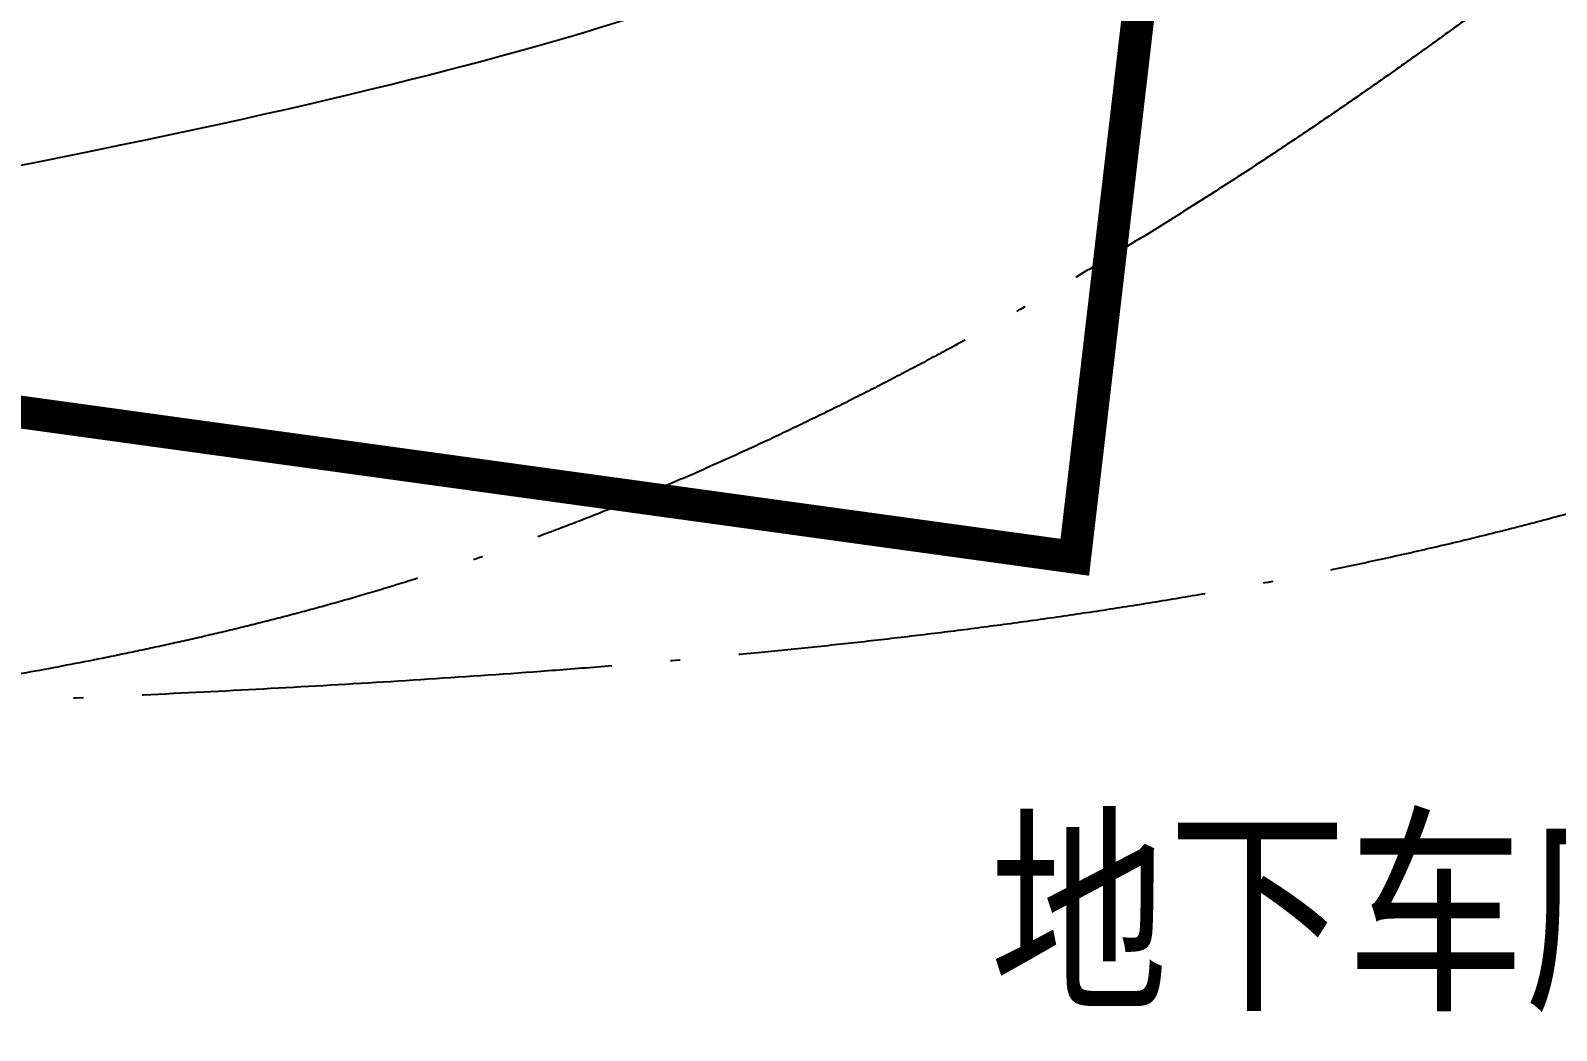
# Model space of a CAD drawing. Extents: x 302512 to 1034855, y -184136 to 410364.
# Drawn here: x 605500 to 628846, y -11607 to 3692 of the extents above; entities that cross this region are included whole.
import ezdxf
from ezdxf.enums import TextEntityAlignment as Align

# ---------------------------------------------------------------- set-up
doc = ezdxf.new("R2010")
doc.units = 0
doc.header["$MEASUREMENT"] = 0
doc.linetypes.add('ACAD_ISO04W100', pattern=[30.5, 24, -3, 0.5, -3])
doc.linetypes.add('DASHED2', pattern=[0.375, 0.25, -0.125])
for name, color, linetype in [('PUB_TEXT', 7, 'Continuous'), ('WZ', 2, 'Continuous'), ('环境', 8, 'Continuous'), ('红线', 20, 'Continuous')]:
    doc.layers.add(name, color=color, linetype=linetype)
doc.styles.add('-黑体', font='', dxfattribs={"width": 0.8})
doc.styles.get('-黑体').set_extended_font_data('黑体')

msp = doc.modelspace()

# ---------------------------------------------------------------- hatches: boundary and pattern name
at = {"layer": '环境'}
h = msp.add_hatch(dxfattribs=at)
h.set_pattern_fill('ANGLE,_O', color=256, scale=3000)
h.set_pattern_definition([(0, (-609984.1, -119640.8), (0, 825), [600, -225]), (90, (-609984.1, -119640.8), (-825, 5e-14), [600, -225])])
edge = h.paths.add_edge_path()
edge.add_arc((456453, -20483), 6000, 82.9061, 136.7172, ccw=False)
edge.add_arc((529231, 564350), 583344, 262.906442, 271.313904)
edge.add_arc((556282, -32331), 19210, 135.391, 143.8506)
edge.add_arc((523140, 498265), 519563, 267.02239, 271.94467, ccw=False)
edge.add_line((496151, -20597), (452085, -16369))
edge = h.paths.add_edge_path()
edge.add_arc((557649, -28887), 12195, 122.3331, 138.4177, ccw=False)
edge.add_line((551127, -18583), (563157, -18007))
edge.add_arc((576762, 6334), 27885, 240.7978, 252.532)
edge.add_arc((-697885, 47187662), 47224907, 271.512912, 271.5364982, ccw=False)
edge.add_line((548958, -20782), (548527, -20793))
edge = h.paths.add_edge_path()
edge.add_line((626587, -14296), (626866, -14066))
edge.add_arc((622239, -17885), 6000, 39.539, 100.4384)
edge.add_arc((577050, 207323), 223698, 274.29143, 281.3703, ccw=False)
edge.add_arc((576762, 6334), 27885, 294.3952, 307.637, ccw=False)
edge.add_arc((-3202814, 30587041), 30840005, 277.0611025, 277.1188975)
edge.add_line((619150, -15221), (626587, -14296))

# ---------------------------------------------------------------- linework, layer by layer
at = {"layer": 'PUB_TEXT', "linetype": 'DASHED2', "ltscale": 11501}
msp.add_lwpolyline([(563797, 36593, 500, 500, 0), (551657, 5253, 500, 500, 0), (621477, -4367, 500, 500, 0), (623107, 9563, 500, 500, 0), (625397, 21633, 500, 500, 0), (604462, 30529, 500, 500, 0), (605477, 35173, 500, 500, 0)], format="xyseb", dxfattribs=at)
at = {"layer": 'WZ'}
msp.add_open_spline([(604427, 1453), (613689, 3234), (621869, 6293), (635122, 17306), (652915, 27457), (665776, 36098), (671701, 40079)], degree=3, knots=[26928.21593, 26928.21593, 26928.21593, 26928.21593, 37979.342481, 52974.740071, 78031.113467, 99438.083275, 99438.083275, 99438.083275, 99438.083275], dxfattribs=at)
at = {"layer": '红线', "linetype": 'ACAD_ISO04W100', "ltscale": 300}
for points, knots in [([(672818, 34766), (668973, 32276), (660471, 26771), (648302, 19485), (637775, 12302), (629216, 4931), (620545, -1033), (611008, -5212), (598970, -7286), (590102, -8150), (584168, -8728)], [0, 0, 0, 0, 13740.012837, 30384.141464, 42554.767271, 51900.914938, 64252.255512, 73998.353027, 82848.944467, 100744.960263, 100744.960263, 100744.960263, 100744.960263]), ([(681797, 20920), (677289, 18215), (670660, 14237), (660414, 9836), (651988, 4856), (641135, 801), (629584, -4116), (616085, -6134), (606845, -6504), (601949, -6700)], [0, 0, 0, 0, 15743.558276, 23155.769525, 33412.480001, 45006.982273, 57864.238544, 70919.59993, 85627.694383, 85627.694383, 85627.694383, 85627.694383])]:
    msp.add_open_spline(points, degree=3, knots=knots, dxfattribs=at)

# ---------------------------------------------------------------- texts
at = {"layer": 'WZ', "style": '-黑体', "width": 0.8}
msp.add_text('地下车库入口', height=2500, dxfattribs=at).set_placement((628362, -9743), align=Align.MIDDLE)

doc.saveas('drawing.dxf')
